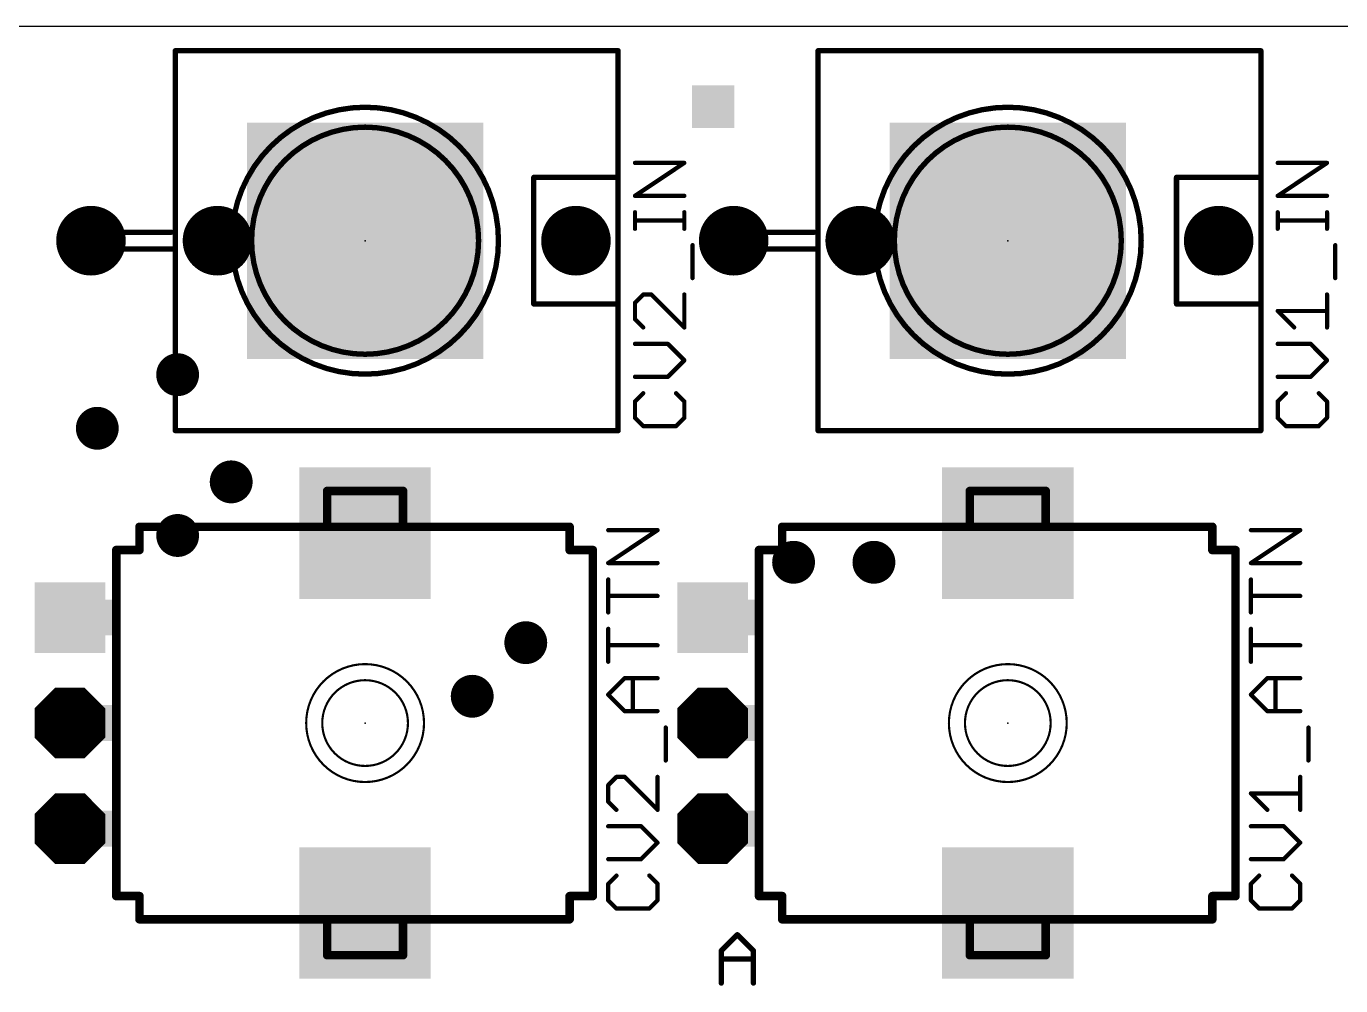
# Model space of a CAD drawing. Extents: x 0 to 103, y 0 to 38.
# Drawn here: x 42.77 to 73.93, y 15.37 to 38.1 of the extents above; entities that cross this region are included whole.
import ezdxf

# ---------------------------------------------------------------- set-up
doc = ezdxf.new("R2010")
doc.units = 0
for name, color, linetype in [('17', 110, 'CONTINUOUS'), ('18', 110, 'CONTINUOUS'), ('20', 53, 'CONTINUOUS'), ('21', 253, 'CONTINUOUS'), ('23', 53, 'CONTINUOUS'), ('25', 253, 'CONTINUOUS'), ('41', 12, 'CONTINUOUS'), ('51', 253, 'CONTINUOUS')]:
    doc.layers.add(name, color=color, linetype=linetype)

# ---------------------------------------------------------------- blocks, each defined once
blk = doc.blocks.new('RECT')
blk.add_solid([(-0.5, -0.5), (0.5, -0.5), (-0.5, 0.5), (0.5, 0.5)])
blk = doc.blocks.new('SQUAREP')
blk.add_solid([(-0.5, -0.5), (0.5, -0.5), (-0.5, 0.5), (0.5, 0.5)])
blk = doc.blocks.new('OCTAGONP')
at = {"const_width": 0.5}
blk.add_lwpolyline([(-0.25, -0.1036), (-0.25, 0.1036), (-0.1036, 0.25), (0.1036, 0.25), (0.25, 0.1036), (0.25, -0.1036), (0.1036, -0.25), (-0.1036, -0.25), (-0.25, -0.1036), (-0.25, 0.1036)], dxfattribs=at)
blk = doc.blocks.new('ROUNDP')
at = {"const_width": 0.5}
blk.add_lwpolyline([(0, -0.25, 1), (0, 0.25, 1), (0, -0.25)], format="xyb", dxfattribs=at)
blk = doc.blocks.new('SQUAREV')
blk.add_solid([(-0.5, -0.5), (0.5, -0.5), (-0.5, 0.5), (0.5, 0.5)])
blk = doc.blocks.new('ROUNDV')
at = {"const_width": 0.5}
blk.add_lwpolyline([(0, -0.25, 1), (0, 0.25, 1), (0, -0.25)], format="xyb", dxfattribs=at)

msp = doc.modelspace()

# ---------------------------------------------------------------- linework, layer by layer
at = {"layer": '20'}
msp.add_line((0, 38.1), (99.06, 38.1), dxfattribs=at)
at = {"layer": '21'}
for points, const_width in [([(46.3, 37.5518, 1), (46.3, 37.4883)], 0.0635), ([(46.3318, 37.52, 1), (46.2683, 37.52)], 0.0635), ([(56.8318, 37.52, 1), (56.7683, 37.52)], 0.0635), ([(56.8, 37.4883, 1), (56.8, 37.5518)], 0.0635), ([(61.54, 37.5518, 1), (61.54, 37.4883)], 0.0635), ([(61.5718, 37.52, 1), (61.5083, 37.52)], 0.0635), ([(72.0718, 37.52, 1), (72.0083, 37.52)], 0.0635), ([(72.04, 37.4883, 1), (72.04, 37.5518)], 0.0635), ([(50.8, 29.8577, 1), (50.8, 36.1823, 1), (50.8, 29.8577)], 0.127), ([(66.04, 29.8577, 1), (66.04, 36.1823, 1), (66.04, 29.8577)], 0.127), ([(50.8, 30.3293, 1), (50.8, 35.7107, 1), (50.8, 30.3293)], 0.127), ([(66.04, 30.3293, 1), (66.04, 35.7107, 1), (66.04, 30.3293)], 0.127), ([(57.1998, 34.888, 1), (57.1998, 34.8372)], 0.0508), ([(58.3833, 34.8414, 1), (58.3551, 34.8837)], 0.0508), ([(58.3692, 34.8372, 1), (58.3692, 34.888)], 0.0508), ([(72.4398, 34.888, 1), (72.4398, 34.8372)], 0.0508), ([(73.6233, 34.8414, 1), (73.5951, 34.8837)], 0.0508), ([(73.6092, 34.8372, 1), (73.6092, 34.888)], 0.0508), ([(54.8, 34.5518, 1), (54.8, 34.4883)], 0.0635), ([(54.8318, 34.52, 1), (54.7683, 34.52)], 0.0635), ([(56.8318, 34.52, 1), (56.7683, 34.52)], 0.0635), ([(56.7683, 34.52, 1), (56.8318, 34.52)], 0.0635), ([(56.8, 34.4883, 1), (56.8, 34.5518)], 0.0635), ([(70.04, 34.5518, 1), (70.04, 34.4883)], 0.0635), ([(70.0718, 34.52, 1), (70.0083, 34.52)], 0.0635), ([(72.0718, 34.52, 1), (72.0083, 34.52)], 0.0635), ([(72.0083, 34.52, 1), (72.0718, 34.52)], 0.0635), ([(72.04, 34.4883, 1), (72.04, 34.5518)], 0.0635), ([(57.1998, 34.1084, 1), (57.1998, 34.0576)], 0.0508), ([(57.1857, 34.1041, 1), (57.2139, 34.0619)], 0.0508), ([(58.3692, 34.0576, 1), (58.3692, 34.1084)], 0.0508), ([(72.4398, 34.1084, 1), (72.4398, 34.0576)], 0.0508), ([(72.4257, 34.1041, 1), (72.4539, 34.0619)], 0.0508), ([(73.6092, 34.0576, 1), (73.6092, 34.1084)], 0.0508), ([(57.2252, 33.6932, 1), (57.1744, 33.6932)], 0.0508), ([(58.3946, 33.6932, 1), (58.3438, 33.6932)], 0.0508), ([(72.4652, 33.6932, 1), (72.4144, 33.6932)], 0.0508), ([(73.6346, 33.6932, 1), (73.5838, 33.6932)], 0.0508), ([(57.1998, 33.5237, 1), (57.1998, 33.4729)], 0.0508), ([(58.3692, 33.4729, 1), (58.3692, 33.5237)], 0.0508), ([(72.4398, 33.5237, 1), (72.4398, 33.4729)], 0.0508), ([(73.6092, 33.4729, 1), (73.6092, 33.5237)], 0.0508), ([(44.1318, 33.22, 1), (44.0682, 33.22)], 0.0635), ([(44.1, 33.2518, 1), (44.1, 33.1882)], 0.0635), ([(46.2, 33.1882, 1), (46.2, 33.2518)], 0.0635), ([(57.1744, 33.3034, 1), (57.2252, 33.3034)], 0.0508), ([(58.3438, 33.3034, 1), (58.3946, 33.3034)], 0.0508), ([(59.34, 33.2518, 1), (59.34, 33.1882)], 0.0635), ([(59.3718, 33.22, 1), (59.3083, 33.22)], 0.0635), ([(61.44, 33.1882, 1), (61.44, 33.2518)], 0.0635), ([(72.4144, 33.3034, 1), (72.4652, 33.3034)], 0.0508), ([(73.5838, 33.3034, 1), (73.6346, 33.3034)], 0.0508), ([(44.0682, 32.82, 1), (44.1318, 32.82)], 0.0635), ([(44.1, 32.8518, 1), (44.1, 32.7882)], 0.0635), ([(46.3318, 32.82, 1), (46.2683, 32.82)], 0.0635), ([(46.2683, 32.82, 1), (46.3318, 32.82)], 0.0635), ([(46.3, 32.7882, 1), (46.3, 32.8518)], 0.0635), ([(58.5895, 32.9136, 1), (58.5387, 32.9136)], 0.0508), ([(59.34, 32.8518, 1), (59.34, 32.7882)], 0.0635), ([(59.3083, 32.82, 1), (59.3718, 32.82)], 0.0635), ([(61.5718, 32.82, 1), (61.5083, 32.82)], 0.0635), ([(61.5083, 32.82, 1), (61.5718, 32.82)], 0.0635), ([(61.54, 32.7882, 1), (61.54, 32.8518)], 0.0635), ([(73.8295, 32.9136, 1), (73.7787, 32.9136)], 0.0508), ([(58.5387, 32.134, 1), (58.5895, 32.134)], 0.0508), ([(73.7787, 32.134, 1), (73.8295, 32.134)], 0.0508), ([(57.3947, 31.7696, 1), (57.3947, 31.7188)], 0.0508), ([(57.4127, 31.7262, 1), (57.3767, 31.7622)], 0.0508), ([(57.6076, 31.7622, 1), (57.5716, 31.7262)], 0.0508), ([(57.5896, 31.7188, 1), (57.5896, 31.7696)], 0.0508), ([(58.3946, 31.7442, 1), (58.3438, 31.7442)], 0.0508), ([(73.6346, 31.7442, 1), (73.5838, 31.7442)], 0.0508), ([(54.8, 31.5518, 1), (54.8, 31.4883)], 0.0635), ([(54.7683, 31.52, 1), (54.8318, 31.52)], 0.0635), ([(56.8318, 31.52, 1), (56.7683, 31.52)], 0.0635), ([(56.7683, 31.52, 1), (56.8318, 31.52)], 0.0635), ([(56.8, 31.4883, 1), (56.8, 31.5518)], 0.0635), ([(57.1818, 31.5673, 1), (57.2178, 31.5313)], 0.0508), ([(57.2252, 31.5493, 1), (57.1744, 31.5493)], 0.0508), ([(70.04, 31.5518, 1), (70.04, 31.4883)], 0.0635), ([(70.0083, 31.52, 1), (70.0718, 31.52)], 0.0635), ([(72.0718, 31.52, 1), (72.0083, 31.52)], 0.0635), ([(72.0083, 31.52, 1), (72.0718, 31.52)], 0.0635), ([(72.04, 31.4883, 1), (72.04, 31.5518)], 0.0635), ([(57.2178, 31.1775, 1), (57.1818, 31.1415)], 0.0508), ([(57.1744, 31.1595, 1), (57.2252, 31.1595)], 0.0508), ([(72.4578, 31.3724, 1), (72.4218, 31.3364)], 0.0508), ([(72.4398, 31.3798, 1), (72.4398, 31.329)], 0.0508), ([(73.6092, 31.329, 1), (73.6092, 31.3798)], 0.0508), ([(57.3767, 30.9466, 1), (57.4127, 30.9826)], 0.0508), ([(58.3438, 30.9646, 1), (58.3946, 30.9646)], 0.0508), ([(58.3512, 30.9466, 1), (58.3872, 30.9826)], 0.0508), ([(72.8116, 30.9466, 1), (72.8476, 30.9826)], 0.0508), ([(73.5838, 30.9646, 1), (73.6346, 30.9646)], 0.0508), ([(57.1998, 30.6002, 1), (57.1998, 30.5494)], 0.0508), ([(57.9974, 30.5928, 1), (57.9614, 30.5568)], 0.0508), ([(57.9794, 30.5494, 1), (57.9794, 30.6002)], 0.0508), ([(72.4398, 30.6002, 1), (72.4398, 30.5494)], 0.0508), ([(73.2374, 30.5928, 1), (73.2014, 30.5568)], 0.0508), ([(73.2194, 30.5494, 1), (73.2194, 30.6002)], 0.0508), ([(58.3872, 30.167, 1), (58.3512, 30.203)], 0.0508), ([(73.6272, 30.167, 1), (73.5912, 30.203)], 0.0508), ([(58.3512, 30.167, 1), (58.3872, 30.203)], 0.0508), ([(73.5912, 30.167, 1), (73.6272, 30.203)], 0.0508), ([(57.1998, 29.8206, 1), (57.1998, 29.7698)], 0.0508), ([(57.9614, 29.8132, 1), (57.9974, 29.7772)], 0.0508), ([(57.9794, 29.7698, 1), (57.9794, 29.8206)], 0.0508), ([(72.4398, 29.8206, 1), (72.4398, 29.7698)], 0.0508), ([(73.2014, 29.8132, 1), (73.2374, 29.7772)], 0.0508), ([(73.2194, 29.7698, 1), (73.2194, 29.8206)], 0.0508), ([(57.4127, 29.3874, 1), (57.3767, 29.4234)], 0.0508), ([(58.1923, 29.4234, 1), (58.1563, 29.3874)], 0.0508), ([(72.6527, 29.3874, 1), (72.6167, 29.4234)], 0.0508), ([(73.4323, 29.4234, 1), (73.3963, 29.3874)], 0.0508), ([(57.1818, 29.2285, 1), (57.2178, 29.1925)], 0.0508), ([(57.2252, 29.2105, 1), (57.1744, 29.2105)], 0.0508), ([(58.3946, 29.2105, 1), (58.3438, 29.2105)], 0.0508), ([(58.3512, 29.1925, 1), (58.3872, 29.2285)], 0.0508), ([(72.4218, 29.2285, 1), (72.4578, 29.1925)], 0.0508), ([(72.4652, 29.2105, 1), (72.4144, 29.2105)], 0.0508), ([(73.6346, 29.2105, 1), (73.5838, 29.2105)], 0.0508), ([(73.5912, 29.1925, 1), (73.6272, 29.2285)], 0.0508), ([(57.2178, 28.8387, 1), (57.1818, 28.8027)], 0.0508), ([(57.1744, 28.8207, 1), (57.2252, 28.8207)], 0.0508), ([(57.3947, 28.6512, 1), (57.3947, 28.6004)], 0.0508), ([(58.1743, 28.6004, 1), (58.1743, 28.6512)], 0.0508), ([(58.3438, 28.8207, 1), (58.3946, 28.8207)], 0.0508), ([(58.3872, 28.8027, 1), (58.3512, 28.8387)], 0.0508), ([(72.4578, 28.8387, 1), (72.4218, 28.8027)], 0.0508), ([(72.4144, 28.8207, 1), (72.4652, 28.8207)], 0.0508), ([(72.6347, 28.6512, 1), (72.6347, 28.6004)], 0.0508), ([(73.4143, 28.6004, 1), (73.4143, 28.6512)], 0.0508), ([(73.5838, 28.8207, 1), (73.6346, 28.8207)], 0.0508), ([(73.6272, 28.8027, 1), (73.5912, 28.8387)], 0.0508), ([(46.3, 28.5518, 1), (46.3, 28.4883)], 0.0635), ([(46.2683, 28.52, 1), (46.3318, 28.52)], 0.0635), ([(56.7683, 28.52, 1), (56.8318, 28.52)], 0.0635), ([(56.8, 28.4883, 1), (56.8, 28.5518)], 0.0635), ([(57.3767, 28.6078, 1), (57.4127, 28.6438)], 0.0508), ([(58.1563, 28.6438, 1), (58.1923, 28.6078)], 0.0508), ([(61.54, 28.5518, 1), (61.54, 28.4883)], 0.0635), ([(61.5083, 28.52, 1), (61.5718, 28.52)], 0.0635), ([(72.0083, 28.52, 1), (72.0718, 28.52)], 0.0635), ([(72.04, 28.4883, 1), (72.04, 28.5518)], 0.0635), ([(72.6167, 28.6078, 1), (72.6527, 28.6438)], 0.0508), ([(73.3963, 28.6438, 1), (73.4323, 28.6078)], 0.0508), ([(45.5008, 26.24, 1), (45.3992, 26.24)], 0.1016), ([(45.45, 26.2908, 1), (45.45, 26.1892)], 0.1016), ([(48.65, 26.1892, 1), (48.65, 26.2908)], 0.1016), ([(53.45, 26.2908, 1), (53.45, 26.1892)], 0.1016), ([(55.7008, 26.24, 1), (55.5992, 26.24)], 0.1016), ([(55.65, 26.1892, 1), (55.65, 26.2908)], 0.1016), ([(60.7408, 26.24, 1), (60.6392, 26.24)], 0.1016), ([(60.69, 26.2908, 1), (60.69, 26.1892)], 0.1016), ([(63.89, 26.1892, 1), (63.89, 26.2908)], 0.1016), ([(68.69, 26.2908, 1), (68.69, 26.1892)], 0.1016), ([(70.9408, 26.24, 1), (70.8392, 26.24)], 0.1016), ([(70.89, 26.1892, 1), (70.89, 26.2908)], 0.1016), ([(44.9508, 25.69, 1), (44.8492, 25.69)], 0.1016), ([(44.9, 25.7408, 1), (44.9, 25.6392)], 0.1016), ([(45.3992, 25.69, 1), (45.5008, 25.69)], 0.1016), ([(45.45, 25.6392, 1), (45.45, 25.7408)], 0.1016), ([(55.65, 25.7408, 1), (55.65, 25.6392)], 0.1016), ([(55.5992, 25.69, 1), (55.7008, 25.69)], 0.1016), ([(56.2508, 25.69, 1), (56.1492, 25.69)], 0.1016), ([(56.2, 25.6392, 1), (56.2, 25.7408)], 0.1016), ([(60.1908, 25.69, 1), (60.0892, 25.69)], 0.1016), ([(60.14, 25.7408, 1), (60.14, 25.6392)], 0.1016), ([(60.6392, 25.69, 1), (60.7408, 25.69)], 0.1016), ([(60.69, 25.6392, 1), (60.69, 25.7408)], 0.1016), ([(70.89, 25.7408, 1), (70.89, 25.6392)], 0.1016), ([(70.8392, 25.69, 1), (70.9408, 25.69)], 0.1016), ([(71.4908, 25.69, 1), (71.3892, 25.69)], 0.1016), ([(71.44, 25.6392, 1), (71.44, 25.7408)], 0.1016), ([(50.8, 20.193, 1), (50.8, 22.987, 1), (50.8, 20.193)], 0.0508), ([(66.04, 20.193, 1), (66.04, 22.987, 1), (66.04, 20.193)], 0.0508), ([(50.8, 20.574, 1), (50.8, 22.606, 1), (50.8, 20.574)], 0.0508), ([(66.04, 20.574, 1), (66.04, 22.606, 1), (66.04, 20.574)], 0.0508), ([(44.9, 17.5408, 1), (44.9, 17.4392)], 0.1016), ([(44.8492, 17.49, 1), (44.9508, 17.49)], 0.1016), ([(45.5008, 17.49, 1), (45.3992, 17.49)], 0.1016), ([(45.45, 17.4392, 1), (45.45, 17.5408)], 0.1016), ([(55.65, 17.5408, 1), (55.65, 17.4392)], 0.1016), ([(55.7008, 17.49, 1), (55.5992, 17.49)], 0.1016), ([(56.1492, 17.49, 1), (56.2508, 17.49)], 0.1016), ([(56.2, 17.4392, 1), (56.2, 17.5408)], 0.1016), ([(60.14, 17.5408, 1), (60.14, 17.4392)], 0.1016), ([(60.0892, 17.49, 1), (60.1908, 17.49)], 0.1016), ([(60.7408, 17.49, 1), (60.6392, 17.49)], 0.1016), ([(60.69, 17.4392, 1), (60.69, 17.5408)], 0.1016), ([(70.89, 17.5408, 1), (70.89, 17.4392)], 0.1016), ([(70.9408, 17.49, 1), (70.8392, 17.49)], 0.1016), ([(71.3892, 17.49, 1), (71.4908, 17.49)], 0.1016), ([(71.44, 17.4392, 1), (71.44, 17.5408)], 0.1016), ([(45.45, 16.9908, 1), (45.45, 16.8892)], 0.1016), ([(45.3992, 16.94, 1), (45.5008, 16.94)], 0.1016), ([(48.65, 16.8892, 1), (48.65, 16.9908)], 0.1016), ([(53.45, 16.9908, 1), (53.45, 16.8892)], 0.1016), ([(55.5992, 16.94, 1), (55.7008, 16.94)], 0.1016), ([(55.65, 16.8892, 1), (55.65, 16.9908)], 0.1016), ([(60.69, 16.9908, 1), (60.69, 16.8892)], 0.1016), ([(60.6392, 16.94, 1), (60.7408, 16.94)], 0.1016), ([(63.89, 16.8892, 1), (63.89, 16.9908)], 0.1016), ([(68.69, 16.9908, 1), (68.69, 16.8892)], 0.1016), ([(70.8392, 16.94, 1), (70.9408, 16.94)], 0.1016), ([(70.89, 16.8892, 1), (70.89, 16.9908)], 0.1016)]:
    msp.add_lwpolyline(points, format="xyb", dxfattribs=dict(at, const_width=const_width))
for points, const_width in [([(56.8, 37.52), (46.3, 37.52)], 0.127), ([(46.3, 37.52), (46.3, 32.82)], 0.127), ([(56.8, 37.52), (56.8, 34.52)], 0.127), ([(72.04, 37.52), (61.54, 37.52)], 0.127), ([(61.54, 37.52), (61.54, 32.82)], 0.127), ([(72.04, 37.52), (72.04, 34.52)], 0.127), ([(57.1998, 34.083), (58.3692, 34.8626)], 0.1016), ([(58.3692, 34.8626), (57.1998, 34.8626)], 0.1016), ([(72.4398, 34.083), (73.6092, 34.8626)], 0.1016), ([(73.6092, 34.8626), (72.4398, 34.8626)], 0.1016), ([(56.8, 34.52), (54.8, 34.52)], 0.127), ([(54.8, 34.52), (54.8, 31.52)], 0.127), ([(56.8, 34.52), (56.8, 31.52)], 0.127), ([(72.04, 34.52), (70.04, 34.52)], 0.127), ([(70.04, 34.52), (70.04, 31.52)], 0.127), ([(72.04, 34.52), (72.04, 31.52)], 0.127), ([(58.3692, 34.083), (57.1998, 34.083)], 0.1016), ([(73.6092, 34.083), (72.4398, 34.083)], 0.1016), ([(57.1998, 33.3034), (57.1998, 33.6932)], 0.1016), ([(58.3692, 33.3034), (58.3692, 33.6932)], 0.1016), ([(72.4398, 33.3034), (72.4398, 33.6932)], 0.1016), ([(73.6092, 33.3034), (73.6092, 33.6932)], 0.1016), ([(58.3692, 33.4983), (57.1998, 33.4983)], 0.1016), ([(73.6092, 33.4983), (72.4398, 33.4983)], 0.1016), ([(46.2, 33.22), (44.1, 33.22)], 0.127), ([(44.1, 33.22), (44.1, 32.82)], 0.127), ([(61.44, 33.22), (59.34, 33.22)], 0.127), ([(59.34, 33.22), (59.34, 32.82)], 0.127), ([(44.1, 32.82), (46.3, 32.82)], 0.127), ([(46.3, 32.82), (46.3, 28.52)], 0.127), ([(58.5641, 32.134), (58.5641, 32.9136)], 0.1016), ([(59.34, 32.82), (61.54, 32.82)], 0.127), ([(61.54, 32.82), (61.54, 28.52)], 0.127), ([(73.8041, 32.134), (73.8041, 32.9136)], 0.1016), ([(57.3947, 31.7442), (57.1998, 31.5493)], 0.1016), ([(57.5896, 31.7442), (57.3947, 31.7442)], 0.1016), ([(58.3692, 30.9646), (57.5896, 31.7442)], 0.1016), ([(58.3692, 31.7442), (58.3692, 30.9646)], 0.1016), ([(73.6092, 30.9646), (73.6092, 31.7442)], 0.1016), ([(54.8, 31.52), (56.8, 31.52)], 0.127), ([(56.8, 31.52), (56.8, 28.52)], 0.127), ([(57.1998, 31.5493), (57.1998, 31.1595)], 0.1016), ([(70.04, 31.52), (72.04, 31.52)], 0.127), ([(72.04, 31.52), (72.04, 28.52)], 0.127), ([(57.1998, 31.1595), (57.3947, 30.9646)], 0.1016), ([(72.8296, 30.9646), (72.4398, 31.3544)], 0.1016), ([(72.4398, 31.3544), (73.6092, 31.3544)], 0.1016), ([(57.9794, 30.5748), (57.1998, 30.5748)], 0.1016), ([(58.3692, 30.185), (57.9794, 30.5748)], 0.1016), ([(73.2194, 30.5748), (72.4398, 30.5748)], 0.1016), ([(73.6092, 30.185), (73.2194, 30.5748)], 0.1016), ([(57.9794, 29.7952), (58.3692, 30.185)], 0.1016), ([(73.2194, 29.7952), (73.6092, 30.185)], 0.1016), ([(57.1998, 29.7952), (57.9794, 29.7952)], 0.1016), ([(72.4398, 29.7952), (73.2194, 29.7952)], 0.1016), ([(57.3947, 29.4054), (57.1998, 29.2105)], 0.1016), ([(58.3692, 29.2105), (58.1743, 29.4054)], 0.1016), ([(72.6347, 29.4054), (72.4398, 29.2105)], 0.1016), ([(73.6092, 29.2105), (73.4143, 29.4054)], 0.1016), ([(57.1998, 29.2105), (57.1998, 28.8207)], 0.1016), ([(58.3692, 28.8207), (58.3692, 29.2105)], 0.1016), ([(72.4398, 29.2105), (72.4398, 28.8207)], 0.1016), ([(73.6092, 28.8207), (73.6092, 29.2105)], 0.1016), ([(57.1998, 28.8207), (57.3947, 28.6258)], 0.1016), ([(57.3947, 28.6258), (58.1743, 28.6258)], 0.1016), ([(58.1743, 28.6258), (58.3692, 28.8207)], 0.1016), ([(72.4398, 28.8207), (72.6347, 28.6258)], 0.1016), ([(72.6347, 28.6258), (73.4143, 28.6258)], 0.1016), ([(73.4143, 28.6258), (73.6092, 28.8207)], 0.1016), ([(46.3, 28.52), (56.8, 28.52)], 0.127), ([(61.54, 28.52), (72.04, 28.52)], 0.127), ([(45.45, 26.24), (45.45, 25.69)], 0.2032), ([(45.45, 26.24), (48.65, 26.24)], 0.2032), ([(53.45, 26.24), (55.65, 26.24)], 0.2032), ([(55.65, 25.69), (55.65, 26.24)], 0.2032), ([(60.69, 26.24), (60.69, 25.69)], 0.2032), ([(60.69, 26.24), (63.89, 26.24)], 0.2032), ([(68.69, 26.24), (70.89, 26.24)], 0.2032), ([(70.89, 25.69), (70.89, 26.24)], 0.2032), ([(44.9, 17.49), (44.9, 25.69)], 0.2032), ([(45.45, 25.69), (44.9, 25.69)], 0.2032), ([(56.2, 25.69), (55.65, 25.69)], 0.2032), ([(56.2, 25.69), (56.2, 17.49)], 0.2032), ([(60.14, 17.49), (60.14, 25.69)], 0.2032), ([(60.69, 25.69), (60.14, 25.69)], 0.2032), ([(71.44, 25.69), (70.89, 25.69)], 0.2032), ([(71.44, 25.69), (71.44, 17.49)], 0.2032), ([(44.9, 17.49), (45.45, 17.49)], 0.2032), ([(45.45, 17.49), (45.45, 16.94)], 0.2032), ([(55.65, 17.49), (56.2, 17.49)], 0.2032), ([(55.65, 16.94), (55.65, 17.49)], 0.2032), ([(60.14, 17.49), (60.69, 17.49)], 0.2032), ([(60.69, 17.49), (60.69, 16.94)], 0.2032), ([(70.89, 17.49), (71.44, 17.49)], 0.2032), ([(70.89, 16.94), (70.89, 17.49)], 0.2032), ([(48.65, 16.94), (45.45, 16.94)], 0.2032), ([(55.65, 16.94), (53.45, 16.94)], 0.2032), ([(63.89, 16.94), (60.69, 16.94)], 0.2032), ([(70.89, 16.94), (68.69, 16.94)], 0.2032)]:
    msp.add_lwpolyline(points, dxfattribs=dict(at, const_width=const_width))
at = {"layer": '23'}
for p in [(50.8, 33.02), (66.04, 33.02), (50.8, 21.59), (66.04, 21.59)]:
    msp.add_point(p, dxfattribs=at)
at = {"layer": '25'}
for points, const_width in [([(56.5648, 25.3816), (57.7342, 26.1612)], 0.1016), ([(57.7342, 26.1612), (56.5648, 26.1612)], 0.1016), ([(71.8048, 25.3816), (72.9742, 26.1612)], 0.1016), ([(72.9742, 26.1612), (71.8048, 26.1612)], 0.1016), ([(57.7342, 25.3816), (56.5648, 25.3816)], 0.1016), ([(72.9742, 25.3816), (71.8048, 25.3816)], 0.1016), ([(56.5648, 24.2122), (56.5648, 24.9918)], 0.1016), ([(71.8048, 24.2122), (71.8048, 24.9918)], 0.1016), ([(57.7342, 24.602), (56.5648, 24.602)], 0.1016), ([(72.9742, 24.602), (71.8048, 24.602)], 0.1016), ([(56.5648, 23.0428), (56.5648, 23.8224)], 0.1016), ([(71.8048, 23.0428), (71.8048, 23.8224)], 0.1016), ([(57.7342, 23.4326), (56.5648, 23.4326)], 0.1016), ([(72.9742, 23.4326), (71.8048, 23.4326)], 0.1016), ([(56.5648, 22.2632), (56.9546, 22.653)], 0.1016), ([(56.9546, 22.653), (57.7342, 22.653)], 0.1016), ([(57.1495, 21.8734), (57.1495, 22.653)], 0.1016), ([(71.8048, 22.2632), (72.1946, 22.653)], 0.1016), ([(72.1946, 22.653), (72.9742, 22.653)], 0.1016), ([(72.3895, 21.8734), (72.3895, 22.653)], 0.1016), ([(56.9546, 21.8734), (56.5648, 22.2632)], 0.1016), ([(72.1946, 21.8734), (71.8048, 22.2632)], 0.1016), ([(57.7342, 21.8734), (56.9546, 21.8734)], 0.1016), ([(72.9742, 21.8734), (72.1946, 21.8734)], 0.1016), ([(57.9291, 20.704), (57.9291, 21.4836)], 0.1016), ([(73.1691, 20.704), (73.1691, 21.4836)], 0.1016), ([(56.7597, 20.3142), (56.5648, 20.1193)], 0.1016), ([(56.9546, 20.3142), (56.7597, 20.3142)], 0.1016), ([(57.7342, 19.5346), (56.9546, 20.3142)], 0.1016), ([(57.7342, 20.3142), (57.7342, 19.5346)], 0.1016), ([(72.9742, 19.5346), (72.9742, 20.3142)], 0.1016), ([(56.5648, 20.1193), (56.5648, 19.7295)], 0.1016), ([(72.1946, 19.5346), (71.8048, 19.9244)], 0.1016), ([(71.8048, 19.9244), (72.9742, 19.9244)], 0.1016), ([(56.5648, 19.7295), (56.7597, 19.5346)], 0.1016), ([(57.3444, 19.1448), (56.5648, 19.1448)], 0.1016), ([(57.7342, 18.755), (57.3444, 19.1448)], 0.1016), ([(72.5844, 19.1448), (71.8048, 19.1448)], 0.1016), ([(72.9742, 18.755), (72.5844, 19.1448)], 0.1016), ([(57.3444, 18.3652), (57.7342, 18.755)], 0.1016), ([(72.5844, 18.3652), (72.9742, 18.755)], 0.1016), ([(56.5648, 18.3652), (57.3444, 18.3652)], 0.1016), ([(71.8048, 18.3652), (72.5844, 18.3652)], 0.1016), ([(56.7597, 17.9754), (56.5648, 17.7805)], 0.1016), ([(56.5648, 17.7805), (56.5648, 17.3907)], 0.1016), ([(57.7342, 17.7805), (57.5393, 17.9754)], 0.1016), ([(57.7342, 17.3907), (57.7342, 17.7805)], 0.1016), ([(71.9997, 17.9754), (71.8048, 17.7805)], 0.1016), ([(71.8048, 17.7805), (71.8048, 17.3907)], 0.1016), ([(72.9742, 17.7805), (72.7793, 17.9754)], 0.1016), ([(72.9742, 17.3907), (72.9742, 17.7805)], 0.1016), ([(56.5648, 17.3907), (56.7597, 17.1958)], 0.1016), ([(56.7597, 17.1958), (57.5393, 17.1958)], 0.1016), ([(57.5393, 17.1958), (57.7342, 17.3907)], 0.1016), ([(71.8048, 17.3907), (71.9997, 17.1958)], 0.1016), ([(71.9997, 17.1958), (72.7793, 17.1958)], 0.1016), ([(72.7793, 17.1958), (72.9742, 17.3907)], 0.1016), ([(59.2455, 16.1931), (59.6268, 16.5745)], 0.127), ([(59.6268, 16.5745), (60.0082, 16.1931)], 0.127), ([(59.2455, 15.4305), (59.2455, 16.1931)], 0.127), ([(60.0082, 16.1931), (60.0082, 15.4305)], 0.127), ([(59.2455, 16.0025), (60.0082, 16.0025)], 0.127)]:
    msp.add_lwpolyline(points, dxfattribs=dict(at, const_width=const_width))
for points, const_width in [([(56.5648, 26.1866, 1), (56.5648, 26.1358)], 0.0508), ([(57.7483, 26.14, 1), (57.7201, 26.1823)], 0.0508), ([(57.7342, 26.1358, 1), (57.7342, 26.1866)], 0.0508), ([(71.8048, 26.1866, 1), (71.8048, 26.1358)], 0.0508), ([(72.9883, 26.14, 1), (72.9601, 26.1823)], 0.0508), ([(72.9742, 26.1358, 1), (72.9742, 26.1866)], 0.0508), ([(56.5648, 25.407, 1), (56.5648, 25.3562)], 0.0508), ([(56.5507, 25.4027, 1), (56.5789, 25.3604)], 0.0508), ([(57.7342, 25.3562, 1), (57.7342, 25.407)], 0.0508), ([(71.8048, 25.407, 1), (71.8048, 25.3562)], 0.0508), ([(71.7907, 25.4027, 1), (71.8189, 25.3604)], 0.0508), ([(72.9742, 25.3562, 1), (72.9742, 25.407)], 0.0508), ([(56.5902, 24.9918, 1), (56.5394, 24.9918)], 0.0508), ([(71.8302, 24.9918, 1), (71.7794, 24.9918)], 0.0508), ([(56.5648, 24.6274, 1), (56.5648, 24.5766)], 0.0508), ([(57.7342, 24.5766, 1), (57.7342, 24.6274)], 0.0508), ([(71.8048, 24.6274, 1), (71.8048, 24.5766)], 0.0508), ([(72.9742, 24.5766, 1), (72.9742, 24.6274)], 0.0508), ([(56.5394, 24.2122, 1), (56.5902, 24.2122)], 0.0508), ([(71.7794, 24.2122, 1), (71.8302, 24.2122)], 0.0508), ([(56.5902, 23.8224, 1), (56.5394, 23.8224)], 0.0508), ([(71.8302, 23.8224, 1), (71.7794, 23.8224)], 0.0508), ([(56.5648, 23.458, 1), (56.5648, 23.4072)], 0.0508), ([(57.7342, 23.4072, 1), (57.7342, 23.458)], 0.0508), ([(71.8048, 23.458, 1), (71.8048, 23.4072)], 0.0508), ([(72.9742, 23.4072, 1), (72.9742, 23.458)], 0.0508), ([(56.5394, 23.0428, 1), (56.5902, 23.0428)], 0.0508), ([(71.7794, 23.0428, 1), (71.8302, 23.0428)], 0.0508), ([(56.9546, 22.6784, 1), (56.9546, 22.6276)], 0.0508), ([(56.9726, 22.635, 1), (56.9366, 22.6709)], 0.0508), ([(57.1749, 22.653, 1), (57.1241, 22.653)], 0.0508), ([(57.7342, 22.6276, 1), (57.7342, 22.6784)], 0.0508), ([(72.1946, 22.6784, 1), (72.1946, 22.6276)], 0.0508), ([(72.2126, 22.635, 1), (72.1766, 22.6709)], 0.0508), ([(72.4149, 22.653, 1), (72.3641, 22.653)], 0.0508), ([(72.9742, 22.6276, 1), (72.9742, 22.6784)], 0.0508), ([(56.5828, 22.2811, 1), (56.5468, 22.2452)], 0.0508), ([(56.5468, 22.2811, 1), (56.5828, 22.2452)], 0.0508), ([(71.8228, 22.2811, 1), (71.7868, 22.2452)], 0.0508), ([(71.7868, 22.2811, 1), (71.8228, 22.2452)], 0.0508), ([(56.9546, 21.8988, 1), (56.9546, 21.848)], 0.0508), ([(56.9366, 21.8554, 1), (56.9726, 21.8913)], 0.0508), ([(57.1241, 21.8734, 1), (57.1749, 21.8734)], 0.0508), ([(57.7342, 21.848, 1), (57.7342, 21.8988)], 0.0508), ([(72.1946, 21.8988, 1), (72.1946, 21.848)], 0.0508), ([(72.1766, 21.8554, 1), (72.2126, 21.8913)], 0.0508), ([(72.3641, 21.8734, 1), (72.4149, 21.8734)], 0.0508), ([(72.9742, 21.848, 1), (72.9742, 21.8988)], 0.0508), ([(57.9545, 21.4836, 1), (57.9037, 21.4836)], 0.0508), ([(73.1945, 21.4836, 1), (73.1437, 21.4836)], 0.0508), ([(57.9037, 20.704, 1), (57.9545, 20.704)], 0.0508), ([(73.1437, 20.704, 1), (73.1945, 20.704)], 0.0508), ([(56.7597, 20.3396, 1), (56.7597, 20.2888)], 0.0508), ([(56.7777, 20.2962, 1), (56.7417, 20.3322)], 0.0508), ([(56.9726, 20.3322, 1), (56.9366, 20.2962)], 0.0508), ([(56.9546, 20.2888, 1), (56.9546, 20.3396)], 0.0508), ([(57.7596, 20.3142, 1), (57.7088, 20.3142)], 0.0508), ([(72.9996, 20.3142, 1), (72.9488, 20.3142)], 0.0508), ([(56.5468, 20.1373, 1), (56.5828, 20.1013)], 0.0508), ([(56.5902, 20.1193, 1), (56.5394, 20.1193)], 0.0508), ([(71.8228, 19.9424, 1), (71.7868, 19.9064)], 0.0508), ([(71.8048, 19.9498, 1), (71.8048, 19.899)], 0.0508), ([(72.9742, 19.899, 1), (72.9742, 19.9498)], 0.0508), ([(56.5828, 19.7475, 1), (56.5468, 19.7115)], 0.0508), ([(56.5394, 19.7295, 1), (56.5902, 19.7295)], 0.0508), ([(56.7417, 19.5166, 1), (56.7777, 19.5526)], 0.0508), ([(57.7088, 19.5346, 1), (57.7596, 19.5346)], 0.0508), ([(57.7162, 19.5166, 1), (57.7522, 19.5526)], 0.0508), ([(72.1766, 19.5166, 1), (72.2126, 19.5526)], 0.0508), ([(72.9488, 19.5346, 1), (72.9996, 19.5346)], 0.0508), ([(56.5648, 19.1702, 1), (56.5648, 19.1194)], 0.0508), ([(57.3624, 19.1628, 1), (57.3264, 19.1268)], 0.0508), ([(57.3444, 19.1194, 1), (57.3444, 19.1702)], 0.0508), ([(71.8048, 19.1702, 1), (71.8048, 19.1194)], 0.0508), ([(72.6024, 19.1628, 1), (72.5664, 19.1268)], 0.0508), ([(72.5844, 19.1194, 1), (72.5844, 19.1702)], 0.0508), ([(57.7522, 18.737, 1), (57.7162, 18.773)], 0.0508), ([(57.7162, 18.737, 1), (57.7522, 18.773)], 0.0508), ([(72.9922, 18.737, 1), (72.9562, 18.773)], 0.0508), ([(72.9562, 18.737, 1), (72.9922, 18.773)], 0.0508), ([(56.5648, 18.3906, 1), (56.5648, 18.3398)], 0.0508), ([(57.3264, 18.3832, 1), (57.3624, 18.3472)], 0.0508), ([(57.3444, 18.3398, 1), (57.3444, 18.3906)], 0.0508), ([(71.8048, 18.3906, 1), (71.8048, 18.3398)], 0.0508), ([(72.5664, 18.3832, 1), (72.6024, 18.3472)], 0.0508), ([(72.5844, 18.3398, 1), (72.5844, 18.3906)], 0.0508), ([(56.5468, 17.7985, 1), (56.5828, 17.7625)], 0.0508), ([(56.5902, 17.7805, 1), (56.5394, 17.7805)], 0.0508), ([(56.7777, 17.9574, 1), (56.7417, 17.9934)], 0.0508), ([(57.5573, 17.9934, 1), (57.5213, 17.9574)], 0.0508), ([(57.7596, 17.7805, 1), (57.7088, 17.7805)], 0.0508), ([(57.7162, 17.7625, 1), (57.7522, 17.7985)], 0.0508), ([(71.7868, 17.7985, 1), (71.8228, 17.7625)], 0.0508), ([(71.8302, 17.7805, 1), (71.7794, 17.7805)], 0.0508), ([(72.0177, 17.9574, 1), (71.9817, 17.9934)], 0.0508), ([(72.7973, 17.9934, 1), (72.7613, 17.9574)], 0.0508), ([(72.9996, 17.7805, 1), (72.9488, 17.7805)], 0.0508), ([(72.9562, 17.7625, 1), (72.9922, 17.7985)], 0.0508), ([(56.5828, 17.4087, 1), (56.5468, 17.3727)], 0.0508), ([(56.5394, 17.3907, 1), (56.5902, 17.3907)], 0.0508), ([(56.7597, 17.2212, 1), (56.7597, 17.1704)], 0.0508), ([(56.7417, 17.1778, 1), (56.7777, 17.2138)], 0.0508), ([(57.5213, 17.2138, 1), (57.5573, 17.1778)], 0.0508), ([(57.5393, 17.1704, 1), (57.5393, 17.2212)], 0.0508), ([(57.7088, 17.3907, 1), (57.7596, 17.3907)], 0.0508), ([(57.7522, 17.3727, 1), (57.7162, 17.4087)], 0.0508), ([(71.8228, 17.4087, 1), (71.7868, 17.3727)], 0.0508), ([(71.7794, 17.3907, 1), (71.8302, 17.3907)], 0.0508), ([(71.9997, 17.2212, 1), (71.9997, 17.1704)], 0.0508), ([(71.9817, 17.1778, 1), (72.0177, 17.2138)], 0.0508), ([(72.7613, 17.2138, 1), (72.7973, 17.1778)], 0.0508), ([(72.7793, 17.1704, 1), (72.7793, 17.2212)], 0.0508), ([(72.9488, 17.3907, 1), (72.9996, 17.3907)], 0.0508), ([(72.9922, 17.3727, 1), (72.9562, 17.4087)], 0.0508), ([(59.6493, 16.5969, 1), (59.6044, 16.552)], 0.0635), ([(59.6493, 16.552, 1), (59.6044, 16.5969)], 0.0635), ([(59.2773, 16.1931, 1), (59.2137, 16.1931)], 0.0635), ([(59.223, 16.2156, 1), (59.268, 16.1707)], 0.0635), ([(60.0399, 16.1931, 1), (59.9764, 16.1931)], 0.0635), ([(59.9857, 16.1707, 1), (60.0306, 16.2156)], 0.0635), ([(59.2455, 16.0342, 1), (59.2455, 15.9707)], 0.0635), ([(60.0082, 15.9707, 1), (60.0082, 16.0342)], 0.0635), ([(59.2137, 15.4305, 1), (59.2773, 15.4305)], 0.0635), ([(59.9764, 15.4305, 1), (60.0399, 15.4305)], 0.0635)]:
    msp.add_lwpolyline(points, format="xyb", dxfattribs=dict(at, const_width=const_width))
at = {"layer": '51', "const_width": 0.2032}
for points in [[(51.7, 27.09), (49.9, 27.09)], [(49.9, 27.09), (49.9, 26.34)], [(51.7, 26.34), (51.7, 27.09)], [(66.94, 27.09), (65.14, 27.09)], [(65.14, 27.09), (65.14, 26.34)], [(66.94, 26.34), (66.94, 27.09)], [(45.45, 26.24), (55.65, 26.24)], [(60.69, 26.24), (70.89, 26.24)], [(55.65, 16.94), (45.45, 16.94)], [(49.9, 16.84), (49.9, 16.09)], [(51.7, 16.09), (51.7, 16.84)], [(70.89, 16.94), (60.69, 16.94)], [(65.14, 16.84), (65.14, 16.09)], [(66.94, 16.09), (66.94, 16.84)], [(49.9, 16.09), (51.7, 16.09)], [(65.14, 16.09), (66.94, 16.09)]]:
    msp.add_lwpolyline(points, dxfattribs=at)
at = {"layer": '51', "const_width": 0.1016}
for points in [[(49.9, 27.1408, 1), (49.9, 27.0392)], [(49.9508, 27.09, 1), (49.8492, 27.09)], [(51.7508, 27.09, 1), (51.6492, 27.09)], [(51.7, 27.0392, 1), (51.7, 27.1408)], [(65.14, 27.1408, 1), (65.14, 27.0392)], [(65.1908, 27.09, 1), (65.0892, 27.09)], [(66.9908, 27.09, 1), (66.8892, 27.09)], [(66.94, 27.0392, 1), (66.94, 27.1408)], [(45.45, 26.2908, 1), (45.45, 26.1892)], [(49.8492, 26.34, 1), (49.9508, 26.34)], [(51.6492, 26.34, 1), (51.7508, 26.34)], [(55.65, 26.1892, 1), (55.65, 26.2908)], [(60.69, 26.2908, 1), (60.69, 26.1892)], [(65.0892, 26.34, 1), (65.1908, 26.34)], [(66.8892, 26.34, 1), (66.9908, 26.34)], [(70.89, 26.1892, 1), (70.89, 26.2908)], [(45.45, 16.9908, 1), (45.45, 16.8892)], [(49.9508, 16.84, 1), (49.8492, 16.84)], [(51.7508, 16.84, 1), (51.6492, 16.84)], [(55.65, 16.8892, 1), (55.65, 16.9908)], [(60.69, 16.9908, 1), (60.69, 16.8892)], [(65.1908, 16.84, 1), (65.0892, 16.84)], [(66.9908, 16.84, 1), (66.8892, 16.84)], [(70.89, 16.8892, 1), (70.89, 16.9908)], [(49.9, 16.1408, 1), (49.9, 16.0392)], [(49.8492, 16.09, 1), (49.9508, 16.09)], [(51.6492, 16.09, 1), (51.7508, 16.09)], [(51.7, 16.0392, 1), (51.7, 16.1408)], [(65.14, 16.1408, 1), (65.14, 16.0392)], [(65.0892, 16.09, 1), (65.1908, 16.09)], [(66.8892, 16.09, 1), (66.9908, 16.09)], [(66.94, 16.0392, 1), (66.94, 16.1408)]]:
    msp.add_lwpolyline(points, format="xyb", dxfattribs=at)

# ---------------------------------------------------------------- block references
at = {"layer": '17'}
for name, p, xscale, yscale, rotation in [('ROUNDP', (44.3, 33.02), 1.65, 1.65, 270), ('ROUNDP', (44.3, 33.02), 1.65, 1.65, 270), ('ROUNDP', (47.3, 33.02), 1.65, 1.65, 270), ('ROUNDP', (47.3, 33.02), 1.65, 1.65, 270), ('ROUNDP', (55.8, 33.02), 1.65, 1.65, 270), ('ROUNDP', (55.8, 33.02), 1.65, 1.65, 270), ('ROUNDP', (59.54, 33.02), 1.65, 1.65, 270), ('ROUNDP', (59.54, 33.02), 1.65, 1.65, 270), ('ROUNDP', (62.54, 33.02), 1.65, 1.65, 270), ('ROUNDP', (62.54, 33.02), 1.65, 1.65, 270), ('ROUNDP', (71.04, 33.02), 1.65, 1.65, 270), ('ROUNDP', (71.04, 33.02), 1.65, 1.65, 270), ('SQUAREP', (50.8, 26.09), 3.116, 3.116, 180), ('SQUAREP', (50.8, 26.09), 3.116, 3.116, 180), ('SQUAREP', (66.04, 26.09), 3.116, 3.116, 180), ('SQUAREP', (66.04, 26.09), 3.116, 3.116, 180), ('SQUAREP', (43.8, 24.09), 1.6764, 1.6764, 180), ('SQUAREP', (43.8, 24.09), 1.6764, 1.6764, 180), ('SQUAREP', (59.04, 24.09), 1.6764, 1.6764, 180), ('SQUAREP', (59.04, 24.09), 1.6764, 1.6764, 180), ('OCTAGONP', (43.8, 21.59), 1.6764, 1.6764, 180), ('OCTAGONP', (43.8, 21.59), 1.6764, 1.6764, 180), ('OCTAGONP', (59.04, 21.59), 1.6764, 1.6764, 180), ('OCTAGONP', (59.04, 21.59), 1.6764, 1.6764, 180), ('OCTAGONP', (43.8, 19.09), 1.6764, 1.6764, 180), ('OCTAGONP', (43.8, 19.09), 1.6764, 1.6764, 180), ('OCTAGONP', (59.04, 19.09), 1.6764, 1.6764, 180), ('OCTAGONP', (59.04, 19.09), 1.6764, 1.6764, 180), ('SQUAREP', (50.8, 17.09), 3.116, 3.116, 180), ('SQUAREP', (50.8, 17.09), 3.116, 3.116, 180), ('SQUAREP', (66.04, 17.09), 3.116, 3.116, 180), ('SQUAREP', (66.04, 17.09), 3.116, 3.116, 180)]:
    msp.add_blockref(name, p, dxfattribs=dict(at, xscale=xscale, yscale=yscale, rotation=rotation))
at = {"layer": '18'}
for name, p, xscale, yscale in [('SQUAREV', (59.055, 36.195), 1.0064, 1.0064), ('SQUAREV', (59.055, 36.195), 1.0064, 1.0064), ('ROUNDV', (46.355, 29.845), 1.016, 1.016), ('ROUNDV', (46.355, 29.845), 1.016, 1.016), ('ROUNDV', (44.45, 28.575), 1.016, 1.016), ('ROUNDV', (44.45, 28.575), 1.016, 1.016), ('ROUNDV', (47.625, 27.305), 1.016, 1.016), ('ROUNDV', (47.625, 27.305), 1.016, 1.016), ('ROUNDV', (46.355, 26.035), 1.016, 1.016), ('ROUNDV', (46.355, 26.035), 1.016, 1.016), ('ROUNDV', (60.96, 25.4), 1.016, 1.016), ('ROUNDV', (60.96, 25.4), 1.016, 1.016), ('ROUNDV', (62.865, 25.4), 1.016, 1.016), ('ROUNDV', (62.865, 25.4), 1.016, 1.016), ('ROUNDV', (54.61, 23.495), 1.016, 1.016), ('ROUNDV', (54.61, 23.495), 1.016, 1.016), ('ROUNDV', (53.34, 22.225), 1.016, 1.016), ('ROUNDV', (53.34, 22.225), 1.016, 1.016)]:
    msp.add_blockref(name, p, dxfattribs=dict(at, xscale=xscale, yscale=yscale))
at = {"layer": '41', "xscale": 5.6, "yscale": 5.6, "rotation": 270}
for p in [(50.8, 33.02), (66.04, 33.02)]:
    msp.add_blockref('RECT', p, dxfattribs=at)
at = {"layer": '51', "xscale": 0.85, "yscale": 1.325, "rotation": 270}
for p in [(44.1375, 24.09), (59.3775, 24.09), (44.1375, 21.59), (59.3775, 21.59), (44.1375, 19.09), (59.3775, 19.09)]:
    msp.add_blockref('RECT', p, dxfattribs=at)

doc.saveas('drawing.dxf')
